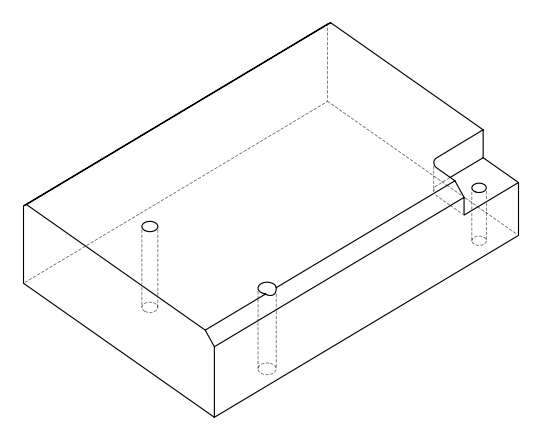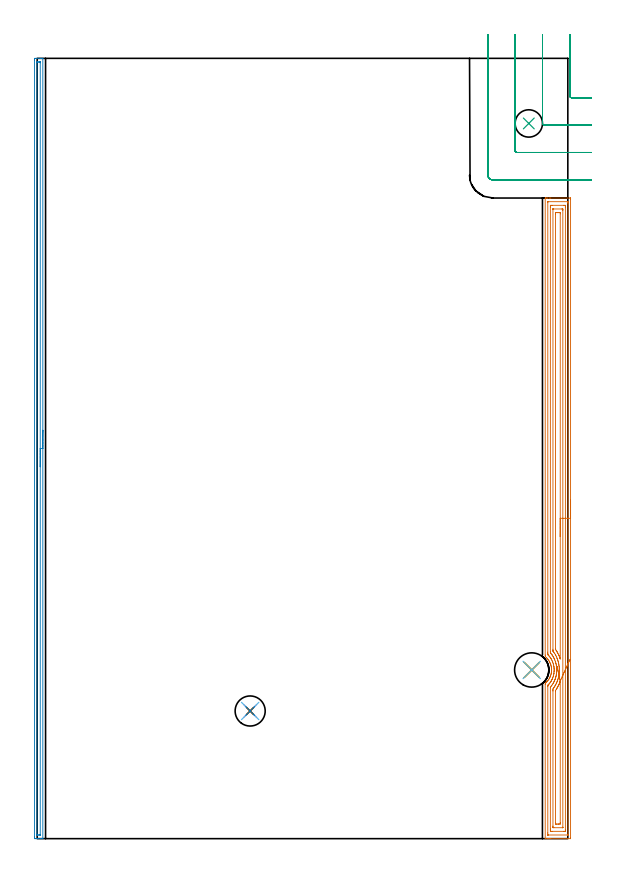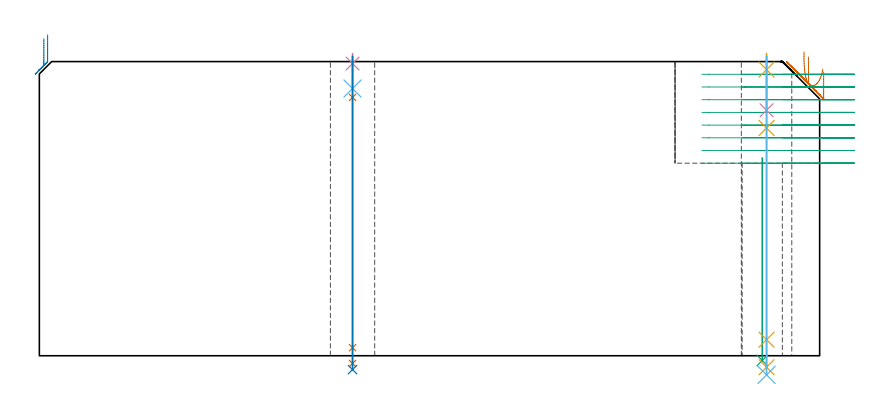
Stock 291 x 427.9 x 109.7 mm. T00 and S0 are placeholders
(PLAN: 12 operations, 9 tool changes, 30.7 min)
(1 AREA_MILL | FG_CHAMFER_SURFACE | UGT0205_001 | 14.46 min | 34620 mm3)
(2 AREA_MILL_1 | FG_CHAMFER_SURFACE_1 | UGT0205_001 | 7.02 min | 4519 mm3)
(3 MILL_CORNER_NOTCH_RECTANGULAR | CORNER_NOTCH_RECTANGULAR | UGT0201_094 | Follow Part, ap 5, ae 75% | 6.61 min | 154531 mm3)
(4 SPOT_DRILL | STEP1HOLE | NXT0321_9005460120000 | 0.03 min | 11 mm3)
(5 SPOT_DRILL_1 | STEP1HOLE_2 | NXT0321_9005460120000 | 0.05 min | 171 mm3)
(6 DRILL_BLIND_HOLE_INTO_CENTER | STEP1HOLE | NXT0301_038 | 0.05 min | 309 mm3)
(7 GUN_DRILL_THROUGH_HOLE | STEP1HOLE | UGT0307_002 | 0.53 min | 2811 mm3)
(8 SPADE_DRILL_TO_ENLARGE_THROUGH_HOLE | STEP1HOLE | UGT0306_007 | 0.47 min | 20281 mm3)
(9 INDEXABLE_INSERT_DRILL_THROUGH_HOLE_FROM_SOLID | STEP1HOLE_1 | NXT0302_001 | 0.31 min | 12651 mm3)
(10 DRILL_BLIND_HOLE_INTO_CENTER_1 | STEP1HOLE_2 | NXT0301_092 | 0.08 min | 1720 mm3)
(11 GUN_DRILL_THROUGH_HOLE_1 | STEP1HOLE_2 | UGT0307_009 | 0.57 min | 10486 mm3)
(12 DRILL_TO_ENLARGE_THROUGH_HOLE | STEP1HOLE_2 | UGT0301_256 | 0.48 min | 17969 mm3)
(TOOL UGT0205_001 | Chamfer Mill 20 x 3 x 45 deg. | D20 FL50 Z2)
(TOOL UGT0201_094 | End mill 20 mm | D20 FL38 Z4)
(TOOL NXT0321_9005460120000 | NC Spot Drill, 142deg, 12mm, Carbide, Uncoated | D12 PA142 FL30 Z2)
(TOOL NXT0301_038 | Carbide Drill 6.7mm [860.1-0670-034A1-MM 2214] | D6.7 PA140 FL53 Z2)
(TOOL UGT0307_002 | Gun Drill 6 mm | D6 PA130 FL24 Z1)
(TOOL UGT0306_007 | Spade Drill 16.5mm | D16.5 PA132 FL10 Z2)
(TOOL NXT0302_001 | Index. Insert Drill 15mm [880-D1500L20-05] | D15 PA176 FL75 Z2)
(TOOL NXT0301_092 | Carbide Drill 12.1mm [860.1-1210-061A1-MM 2214] | D12.1 PA140 FL77 Z2)
(TOOL UGT0307_009 | Gun Drill 12 mm | D12 PA130 FL24 Z1)
(TOOL UGT0301_256 | Twist Drill 18.8 mm | D18.8 PA118 FL135 Z2)
(OP 1 AREA_MILL)
G17 G21 G94 G90
T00 M6
G54
G17 G0 G90 X292.5 Y185.65 S1061 M3
G43 Z119.7 H0
Z105.8
G94 G1 Y185.612 Z104.928 F250.
Y185.498 Z104.064
Y185.309 Z103.212
Y185.047 Z102.38
Y184.713 Z101.574
Y184.31 Z100.8
Y183.842 Z100.064
Y183.31 Z99.372
Y182.721 Z98.729
Y182.078 Z98.14
Y181.386 Z97.608
Y180.65 Z97.14
Y179.876 Z96.737
Y179.07 Z96.403
Y178.238 Z96.141
Y177.386 Z95.952
Y176.522 Z95.838
Y175.65 Z95.8
Y0.614
X292.495 Y0.101 Z95.803
X292.492 Y0.01 Z95.806
X292.396 Y0. Z95.902
X281.607 Z106.687
X281.059 Z107.238
X280.731 Z107.565
X280.183 Z108.113
X279.855 Z108.44
X278.883 Z109.416
X278.741 Y0.001 Z109.551
X278.69 Y0.003 Z109.601
X278.603 Y0.01 Z109.688
X278.6 Y0.167 Z109.7
Y84.56
Y85.177 Z109.685
X278.692 Y85.261 Z109.6
X278.749 Y85.31 Z109.547
X278.914 Y85.453 Z109.384
X278.969 Y85.501 Z109.328
X278.978 Y85.51 Z109.318
X279.03 Y85.559 Z109.268
X279.231 Y85.75 Z109.068
X279.27 Y85.788 Z109.027
X279.283 Y85.8 Z109.015
X279.588 Y86.111 Z108.711
X279.839 Y86.393 Z108.458
X280.168 Y86.806 Z108.131
X280.48 Y87.228 Z107.819
X280.519 Y87.286 Z107.78
X280.789 Y87.729 Z107.51
X281.037 Y88.179 Z107.262
X281.226 Y88.578 Z107.07
X281.315 Y88.762 Z106.984
X281.373 Y88.883 Z106.927
X281.447 Y89.071 Z106.85
X281.606 Y89.516 Z106.692
X281.745 Y89.964 Z106.553
X281.858 Y90.409 Z106.441
X281.924 Y90.737 Z106.374
X281.937 Y90.811 Z106.358
X281.947 Y90.856 Z106.349
X282.009 Y91.261 Z106.288
X282.015 Y91.302 Z106.282
X282.056 Y91.704 Z106.238
X282.061 Y91.749 Z106.234
X282.077 Y92.015 Z106.22
X282.086 Y92.195 Z106.207
Y92.232 Z106.205
X282.088 Y92.359
Y92.397 Z106.203
X282.09 Y92.597 Z106.202
X282.091 Y92.641 Z106.205
X282.09 Y92.678 Z106.208
X282.084 Y92.854 Z106.216
X282.075 Y93.088 Z106.225
X282.058 Y93.273 Z106.242
X282.038 Y93.49 Z106.259
X282.035 Y93.534 Z106.264
X282.031 Y93.562 Z106.268
X282.002 Y93.77 Z106.295
X281.974 Y93.981 Z106.323
X281.889 Y94.427 Z106.403
X281.785 Y94.874 Z106.51
X281.659 Y95.319 Z106.637
X281.607 Y95.475 Z106.692
X281.59 Y95.526 Z106.709
X281.522 Y95.721 Z106.773
X281.406 Y96.03 Z106.892
X281.372 Y96.119 Z106.926
X281.333 Y96.212 Z106.965
X281.12 Y96.661 Z107.178
X280.889 Y97.104 Z107.41
X280.69 Y97.441 Z107.608
X280.48 Y97.771 Z107.818
X280.32 Y97.997 Z107.978
X279.964 Y98.449 Z108.333
X279.591 Y98.889 Z108.708
X279.15 Y99.323 Z109.149
X278.606 Y99.816 Z109.692
X278.6 Y100.634 Z109.7
Y351.133
X278.602 Y351.29 Z109.688
X278.739 Y351.297 Z109.553
X278.883 Y351.3 Z109.416
X279.198 Z109.101
X279.855 Z108.44
X281.059 Z107.238
X281.607 Z106.687
X292.122 Z96.176
X292.399 Y351.297 Z95.898
X292.492 Y351.29 Z95.806
X292.499 Y351.195 Z95.799
X292.5 Y350.686 Z95.8
Y175.65
X291.086 Z97.214
Y2.4
X291.084 Y2.035 Z97.216
X291.082 Y2.013 Z97.218
X291.08 Y2.01 Z97.22
X291.066 Y2.006 Z97.234
X290.997 Y2.002 Z97.303
X290.892 Y2. Z97.408
X290.762 Z97.538
X280.246 Y2.001 Z108.054
X280.077 Y2.004 Z108.223
X280.047 Y2.006 Z108.253
X280.021 Y2.011 Z108.279
X280.02 Y2.05 Z108.28
X280.016 Y2.236 Z108.284
X280.015 Y2.4 Z108.285
X280.014 Y3.13 Z108.286
Y83.504
X280.015 Y83.667 Z108.285
X280.02 Y84.031 Z108.28
X280.021 Y84.073 Z108.279
X280.043 Y84.1 Z108.257
X280.091 Y84.155 Z108.209
X280.169 Y84.239 Z108.131
X280.476 Y84.56 Z107.824
X280.598 Y84.696 Z107.702
X280.731 Y84.852 Z107.569
X280.996 Y85.183 Z107.305
X281.204 Y85.453 Z107.096
X281.607 Y86.021 Z106.693
X281.731 Y86.219 Z106.569
X281.807 Y86.346 Z106.493
X282.053 Y86.784 Z106.247
X282.292 Y87.239 Z106.008
X282.331 Y87.316 Z105.969
X282.356 Y87.369 Z105.944
X282.483 Y87.642 Z105.817
X282.63 Y87.983 Z105.67
X282.689 Y88.132 Z105.611
X282.813 Y88.468 Z105.487
X282.994 Y89.025 Z105.306
X283.043 Y89.186 Z105.257
X283.077 Y89.313 Z105.223
X283.227 Y89.918 Z105.073
X283.241 Y89.978 Z105.059
X283.251 Y90.029 Z105.049
X283.359 Y90.622 Z104.941
X283.384 Y90.786 Z104.916
X283.387 Y90.811 Z104.913
X283.467 Y91.594 Z104.833
X283.475 Y91.704 Z104.825
X283.494 Y92.079 Z104.806
X283.502 Y92.452 Z104.798
X283.501 Y92.597 Z104.799
X283.469 Y93.379 Z104.831
X283.46 Y93.49 Z104.84
X283.419 Y93.901 Z104.881
X283.361 Y94.382 Z104.939
X283.359 Y94.39 Z104.941
X283.176 Y95.276 Z105.124
X283.118 Y95.522 Z105.182
X282.933 Y96.169 Z105.367
X282.7 Y96.841 Z105.6
X282.612 Y97.062 Z105.688
X282.483 Y97.361 Z105.817
X282.195 Y97.955 Z106.105
X281.841 Y98.61 Z106.459
X281.694 Y98.848 Z106.606
X281.607 Y98.982 Z106.693
X281.3 Y99.426 Z107.
X281.055 Y99.741 Z107.245
X280.731 Y100.138 Z107.569
X280.506 Y100.402 Z107.794
X280.29 Y100.634 Z108.01
X280.143 Y100.788 Z108.157
X280.023 Y100.913 Z108.277
X280.021 Y101. Z108.279
X280.016 Y101.363 Z108.284
X280.015 Y101.527 Z108.285
X280.014 Y102.258 Z108.286
Y348.9
X280.016 Y349.265 Z108.284
X280.018 Y349.286 Z108.282
X280.02 Y349.29 Z108.28
X280.034 Y349.294 Z108.266
X280.103 Y349.298 Z108.197
X280.208 Y349.299 Z108.092
X280.339 Y349.3 Z107.961
X290.854 Y349.299 Z97.446
X291.023 Y349.296 Z97.277
X291.053 Y349.294 Z97.247
X291.079 Y349.289 Z97.221
X291.08 Y349.25 Z97.22
X291.084 Y349.064 Z97.216
X291.085 Y348.9 Z97.215
X291.086 Y348.17 Z97.214
Y175.65
X289.672 Z98.628
X289.671 Y4.898 Z98.629
X289.666 Y4.186 Z98.634
X289.665 Y4.011 Z98.635
X289.493 Y4.008 Z98.807
X288.799 Y4.001 Z99.501
X282.483 Y4. Z105.817
X281.787 Y4.002 Z106.513
X281.607 Y4.007 Z106.693
X281.435 Y4.014 Z106.865
X281.432 Y4.186 Z106.868
X281.43 Y4.366 Z106.87
X281.429 Y5.079 Z106.871
X281.428 Y5.261 Z106.872
X281.429 Y82.774 Z106.871
X281.43 Y82.954 Z106.87
X281.432 Y83.016 Z106.868
X281.435 Y83.06 Z106.865
X281.92 Y83.667 Z106.38
X282.167 Y83.989 Z106.133
X282.483 Y84.42 Z105.817
X282.54 Y84.501 Z105.76
X282.579 Y84.56 Z105.721
X282.88 Y85.048 Z105.42
X283.114 Y85.453 Z105.186
X283.202 Y85.613 Z105.098
X283.359 Y85.914 Z104.941
X283.501 Y86.201 Z104.799
X283.57 Y86.346 Z104.73
X283.779 Y86.811 Z104.521
X283.955 Y87.239 Z104.345
X284.03 Y87.449 Z104.27
X284.236 Y88.042 Z104.064
X284.257 Y88.11 Z104.043
X284.264 Y88.132 Z104.036
X284.372 Y88.509 Z103.928
X284.449 Y88.807 Z103.851
X284.502 Y89.025 Z103.798
X284.615 Y89.531 Z103.685
X284.685 Y89.918 Z103.615
X284.749 Y90.288 Z103.551
X284.812 Y90.811 Z103.488
X284.842 Y91.086 Z103.458
X284.892 Y91.704 Z103.408
X284.904 Y91.916 Z103.396
X284.915 Y92.597 Z103.385
X284.91 Y92.803 Z103.39
X284.88 Y93.49 Z103.42
X284.86 Y93.747 Z103.44
X284.793 Y94.383 Z103.507
X284.742 Y94.76 Z103.558
X284.645 Y95.276 Z103.655
X284.526 Y95.873 Z103.774
X284.456 Y96.169 Z103.844
X284.236 Y96.968 Z104.064
X284.205 Y97.062 Z104.095
X284.189 Y97.11 Z104.111
X283.878 Y97.955 Z104.422
X283.602 Y98.601 Z104.698
X283.482 Y98.848 Z104.818
X283.359 Y99.092 Z104.941
X283.004 Y99.741 Z105.296
X282.809 Y100.073 Z105.491
X282.483 Y100.584 Z105.817
X282.45 Y100.634 Z105.85
X282.374 Y100.746 Z105.926
X281.762 Y101.527 Z106.538
X281.607 Y101.722 Z106.693
X281.449 Y101.92 Z106.851
X281.436 Y102.239 Z106.864
X281.431 Y102.421 Z106.869
X281.429 Y102.602 Z106.871
Y346.402
X281.434 Y347.114 Z106.866
X281.435 Y347.289 Z106.865
X281.607 Y347.292 Z106.693
X282.302 Y347.299 Z105.998
X288.617 Y347.3 Z99.683
X289.313 Y347.298 Z98.987
X289.493 Y347.293 Z98.807
X289.665 Y347.286 Z98.635
X289.668 Y347.114 Z98.632
X289.67 Y346.934 Z98.63
X289.671 Y346.221 Z98.629
X289.672 Y346.039 Z98.628
Y175.65
X288.257 Z100.043
Y6.339
X288.256 Y6.163 Z100.044
X288.252 Y6.023 Z100.048
X288.25 Y6.01 Z100.05
X288.243 Y6.007 Z100.057
X288.218 Y6.003 Z100.082
X288.165 Y6.001 Z100.135
X283.332 Y6. Z104.968
X282.938 Y6.01 Z105.362
X282.849 Y6.013 Z105.451
X282.846 Y6.074 Z105.454
X282.845 Y6.137 Z105.455
X282.843 Y6.498 Z105.457
Y6.865
Y80.988
X282.844 Y81.355 Z105.456
X282.849 Y81.881 Z105.451
X282.852 Y82.139 Z105.448
X283.336 Y82.798 Z104.964
X283.359 Y82.831 Z104.941
X283.692 Y83.328 Z104.608
X283.906 Y83.667 Z104.394
X284.031 Y83.875 Z104.269
X284.236 Y84.231 Z104.064
X284.35 Y84.443 Z103.95
X284.411 Y84.56 Z103.889
X284.646 Y85.035 Z103.654
X284.845 Y85.453 Z103.455
X284.929 Y85.639 Z103.371
X285.112 Y86.06 Z103.188
X285.193 Y86.263 Z103.107
X285.224 Y86.346 Z103.076
X285.42 Y86.924 Z102.88
X285.524 Y87.239 Z102.776
X285.635 Y87.599 Z102.665
X285.78 Y88.132 Z102.52
X285.822 Y88.301 Z102.478
X285.988 Y89.013 Z102.312
X285.99 Y89.023 Z102.31
X286.119 Y89.785 Z102.181
X286.138 Y89.918 Z102.162
X286.218 Y90.576 Z102.082
X286.243 Y90.811 Z102.057
X286.29 Y91.396 Z102.01
X286.311 Y91.704 Z101.989
X286.324 Y92.255 Z101.976
X286.329 Y92.597 Z101.971
X286.311 Y93.161 Z101.989
X286.296 Y93.49 Z102.004
X286.251 Y94.115 Z102.049
X286.223 Y94.383 Z102.077
X286.133 Y95.128 Z102.167
X286.109 Y95.276 Z102.191
X285.988 Y95.945 Z102.312
X285.943 Y96.169 Z102.357
X285.931 Y96.227 Z102.369
X285.823 Y96.693 Z102.477
X285.726 Y97.062 Z102.574
X285.624 Y97.433 Z102.676
X285.464 Y97.955 Z102.836
X285.174 Y98.785 Z103.126
X285.15 Y98.848 Z103.15
X285.112 Y98.945 Z103.188
X284.759 Y99.741 Z103.541
X284.404 Y100.463 Z103.896
X284.311 Y100.634 Z103.989
X284.236 Y100.767 Z104.064
X283.785 Y101.527 Z104.515
X283.359 Y102.167 Z104.941
X283.172 Y102.421 Z105.128
X282.874 Y102.819 Z105.426
X282.85 Y102.857 Z105.45
X282.847 Y102.919 Z105.453
X282.845 Y103.05 Z105.455
X282.843 Y103.314 Z105.457
Y103.84
Y344.961
X282.844 Y345.137 Z105.456
X282.848 Y345.277 Z105.452
X282.85 Y345.29 Z105.45
X282.857 Y345.293 Z105.443
X282.882 Y345.297 Z105.418
X282.935 Y345.299 Z105.365
X287.768 Y345.3 Z100.532
X288.162 Y345.29 Z100.138
X288.251 Y345.287 Z100.049
X288.254 Y345.226 Z100.046
X288.255 Y345.163 Z100.045
X288.257 Y344.802 Z100.043
Y344.435
Y175.65
X286.843 Z101.457
Y98.848
X286.837 Y98.567 Z101.463
X286.815 Y98.622 Z101.485
X286.663 Y99.054 Z101.637
X286.409 Y99.741 Z101.891
X286.117 Y100.451 Z102.183
X286.08 Y100.541 Z102.22
X286.039 Y100.634 Z102.261
X285.988 Y100.744 Z102.312
X285.597 Y101.527 Z102.703
X285.427 Y101.848 Z102.873
X285.112 Y102.413 Z103.188
X285.1 Y102.432 Z103.2
X284.543 Y103.314 Z103.757
X284.264 Y103.753 Z104.036
X284.257 Y104.185 Z104.043
Y104.207
Y342.649
X284.263 Y343.084 Z104.037
X284.267 Y343.29 Z104.033
X284.477 Y343.296 Z103.823
X285.112 Y343.299 Z103.188
X285.349 Y343.3 Z102.951
X285.988 Z102.312
X286.227 Y343.299 Z102.073
X286.721 Y343.29 Z101.579
X286.836 Y343.287 Z101.464
X286.843 Y342.649 Z101.457
Y175.65
Y174.778 Z101.495
Y173.914 Z101.609
Y173.062 Z101.798
Y172.23 Z102.06
Y171.424 Z102.394
Y170.65 Z102.797
Y169.914 Z103.265
Y169.222 Z103.796
Y168.579 Z104.386
Y167.99 Z105.029
Y167.458 Z105.721
Y166.99 Z106.457
Y166.587 Z107.231
Y166.253 Z108.037
Y165.991 Z108.869
Y165.802 Z109.72
Y165.688 Z110.585
Y165.65 Z111.457
G0 Z119.7
X285.196 Y93.959
Z113.325
G1 X285.166 Y94.099 Z112.465
X285.152 Y94.165 Z111.595
X285.153 Y94.157 Z110.723
X285.171 Y94.075 Z109.854
X285.205 Y93.919 Z108.997
X285.254 Y93.69 Z108.156
X285.319 Y93.391 Z107.339
X285.399 Y93.023 Z106.552
X285.493 Y92.59 Z105.801
X285.6 Y92.094 Z105.091
X285.72 Y91.54 Z104.428
X285.852 Y90.931 Z103.817
X285.995 Y90.273 Z103.263
X286.147 Y89.569 Z102.77
X286.308 Y88.827 Z102.341
X286.476 Y88.051 Z101.98
X286.65 Y87.247 Z101.689
X286.829 Y86.421 Z101.471
X286.839 Y86.371 Z101.461
X286.841 Y86.346 Z101.459
X286.842 Y86.239 Z101.458
X286.843 Y8.651 Z101.457
X286.837 Y8.216 Z101.463
X286.833 Y8.01 Z101.467
X286.623 Y8.004 Z101.677
X285.988 Y8.001 Z102.312
X285.751 Y8. Z102.549
X285.112 Z103.188
X284.873 Y8.001 Z103.427
X284.379 Y8.01 Z103.921
X284.264 Y8.013 Z104.036
X284.257 Y8.651 Z104.043
Y80.988
X284.262 Y81.205 Z104.038
X284.264 Y81.256 Z104.036
X284.285 Y81.299 Z104.015
X284.672 Y81.881 Z103.628
X284.845 Y82.152 Z103.455
X285.112 Y82.58 Z103.188
X285.183 Y82.701 Z103.117
X285.223 Y82.774 Z103.077
X285.495 Y83.276 Z102.805
X285.697 Y83.667 Z102.603
X285.795 Y83.863 Z102.505
X285.988 Y84.263 Z102.312
X286.082 Y84.464 Z102.218
X286.125 Y84.56 Z102.175
X286.158 Y84.638 Z102.142
X286.343 Y85.091 Z101.957
X286.488 Y85.453 Z101.812
X286.53 Y85.567 Z101.77
X286.588 Y85.734 Z101.712
X286.797 Y86.346 Z101.503
X286.804 Y86.364 Z101.496
X286.817 Y86.395 Z101.483
X286.829 Y86.421 Z101.471
X287.166 Y87.169 Z101.175
X287.513 Y87.938 Z100.952
X287.866 Y88.722 Z100.803
X288.223 Y89.514 Z100.729
X288.582 Y90.309 Z100.731
X288.939 Y91.101 Z100.809
X289.292 Y91.884 Z100.963
X289.638 Y92.652 Z101.191
X289.975 Y93.398 Z101.492
X290.3 Y94.118 Z101.863
X290.61 Y94.806 Z102.301
X290.903 Y95.456 Z102.803
X291.177 Y96.064 Z103.366
X291.43 Y96.625 Z103.984
X291.66 Y97.134 Z104.654
X291.865 Y97.589 Z105.37
X292.043 Y97.984 Z106.127
X292.194 Y98.319 Z106.918
G0 Z119.7
M5
M2
(OP 2 AREA_MILL_1)
G17 G21 G94 G90
T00 M6
G54
G17 G0 G90 X3.1 Y223.95 S1061 M3
G43 Z119.7 H0
G94 G1 Y223.912 Z118.828 F250.
Y223.798 Z117.963
Y223.609 Z117.112
Y223.347 Z116.28
Y223.013 Z115.474
Y222.61 Z114.7
Y222.142 Z113.964
Y221.61 Z113.272
Y221.021 Z112.629
Y220.378 Z112.039
Y219.686 Z111.508
Y218.95 Z111.04
Y218.176 Z110.637
Y217.37 Z110.303
Y216.538 Z110.041
Y215.686 Z109.852
Y214.822 Z109.738
Y213.95 Z109.7
Y0.186
X3.097 Y0.01 Z109.688
X3.067 Y0.007 Z109.658
X2.663 Y0. Z109.263
X2.423 Z109.023
X1.687 Z108.282
X0.432 Z107.029
X-0.974 Y0.001 Z105.622
X-1.219 Y0.003 Z105.377
X-1.491 Y0.009 Z105.105
X-1.494 Y0.108 Z105.103
X-1.499 Y0.633 Z105.101
X-1.5 Y1.164 Z105.1
Y426.904
X-1.499 Y427.267 Z105.101
X-1.494 Y427.792 Z105.103
X-1.491 Y427.891 Z105.105
X-0.974 Y427.9 Z105.622
X1.687 Z108.282
X2.423 Z109.023
X2.663 Z109.263
X3.067 Y427.893 Z109.658
X3.097 Y427.89 Z109.688
X3.1 Y427.714 Z109.7
Y213.95
X1.686 Z108.286
X1.685 Y2.198 Z108.285
X1.684 Y2.087 Z108.284
X1.681 Y2.032 Z108.281
X1.68 Y2.013 Z108.28
X1.636 Y2.01 Z108.236
X1.216 Y2.002 Z107.816
X0.8 Y2. Z107.4
X0.331 Y2.001 Z106.931
X0.058 Y2.005 Z106.658
X-0.063 Y2.01 Z106.537
X-0.079 Y2.012 Z106.521
X-0.081 Y2.032 Z106.519
X-0.084 Y2.087 Z106.516
X-0.085 Y2.198 Z106.515
X-0.086 Y2.421 Z106.514
X-0.085 Y425.702 Z106.515
X-0.084 Y425.813 Z106.516
X-0.081 Y425.868 Z106.519
X-0.08 Y425.887 Z106.52
X-0.036 Y425.89 Z106.564
X0.384 Y425.898 Z106.984
X0.8 Y425.899 Z107.4
X1.269 Z107.869
X1.542 Y425.895 Z108.142
X1.663 Y425.89 Z108.263
X1.679 Y425.887 Z108.279
X1.681 Y425.868 Z108.281
X1.684 Y425.813 Z108.284
X1.685 Y425.702 Z108.285
X1.686 Y425.479 Z108.286
Y213.95
Y213.078 Z108.324
Y212.213 Z108.438
Y211.362 Z108.626
Y210.53 Z108.889
Y209.724 Z109.223
Y208.95 Z109.625
Y208.214 Z110.094
Y207.522 Z110.625
Y206.879 Z111.215
Y206.29 Z111.858
Y205.758 Z112.55
Y205.29 Z113.286
Y204.887 Z114.06
Y204.553 Z114.866
Y204.291 Z115.698
Y204.102 Z116.549
Y203.988 Z117.414
Y203.95 Z118.286
G0 Z119.7
M5
M2
(OP 3 MILL_CORNER_NOTCH_RECTANGULAR)
G17 G21 G94 G90
T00 M6
G54
G17 G0 G90 X292.1 Y440.839 S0 M3
G43 Z119.7 H0
Z104.962
G94 G1 Y437.839 F250.
Y407.295 F500.
G3 X293.095 Y406.3 R1.
G1 X301.
X304. F250.
G0 Z119.7
X277.1 Y440.9
Z104.962
G1 Y437.9
Y392.295 F500.
G3 X278.095 Y391.3 R1.
G1 X301.
X304. F250.
G0 Z119.7
X262.1 Y440.9
Z104.962
G1 Y437.9
Y377.295 F500.
G3 X263.095 Y376.3 R1.
G1 X301.
X304. F250.
G0 Z119.7
X247.1 Y440.9
Z104.962
G1 Y437.9
Y363.9 F500.
G3 X249.7 Y361.3 R2.6
G1 X301.
X304. F250.
G0 Z119.7
X292.1 Y440.839
Z100.225
G1 Y437.839
Y407.295 F500.
G3 X293.095 Y406.3 R1.
G1 X301.
X304. F250.
G0 Z119.7
X277.1 Y440.9
Z100.225
G1 Y437.9
Y392.295 F500.
G3 X278.095 Y391.3 R1.
G1 X301.
X304. F250.
G0 Z119.7
X262.1 Y440.9
Z100.225
G1 Y437.9
Y377.295 F500.
G3 X263.095 Y376.3 R1.
G1 X301.
X304. F250.
G0 Z119.7
X247.1 Y440.9
Z100.225
G1 Y437.9
Y363.9 F500.
G3 X249.7 Y361.3 R2.6
G1 X301.
X304. F250.
G0 Z119.7
X292.1 Y440.839
Z95.487
G1 Y437.839
Y407.295 F500.
G3 X293.095 Y406.3 R1.
G1 X301.
X304. F250.
G0 Z119.7
X277.1 Y440.9
Z95.487
G1 Y437.9
Y392.295 F500.
G3 X278.095 Y391.3 R1.
G1 X301.
X304. F250.
G0 Z119.7
X262.1 Y440.9
Z95.487
G1 Y437.9
Y377.295 F500.
G3 X263.095 Y376.3 R1.
G1 X301.
X304. F250.
G0 Z119.7
X247.1 Y440.9
Z95.487
G1 Y437.9
Y363.9 F500.
G3 X249.7 Y361.3 R2.6
G1 X301.
X304. F250.
G0 Z119.7
X292.1 Y440.839
Z90.75
G1 Y437.839
Y407.295 F500.
G3 X293.095 Y406.3 R1.
G1 X301.
X304. F250.
G0 Z119.7
X277.1 Y440.9
Z90.75
G1 Y437.9
Y392.295 F500.
G3 X278.095 Y391.3 R1.
G1 X301.
X304. F250.
G0 Z119.7
X262.1 Y440.9
Z90.75
G1 Y437.9
Y377.295 F500.
G3 X263.095 Y376.3 R1.
G1 X301.
X304. F250.
G0 Z119.7
X247.1 Y440.9
Z90.75
G1 Y437.9
Y363.9 F500.
G3 X249.7 Y361.3 R2.6
G1 X301.
X304. F250.
G0 Z119.7
X292.1 Y440.839
Z86.012
G1 Y437.839
Y407.295 F500.
G3 X293.095 Y406.3 R1.
G1 X301.
X304. F250.
G0 Z119.7
X277.1 Y440.9
Z86.012
G1 Y437.9
Y392.295 F500.
G3 X278.095 Y391.3 R1.
G1 X301.
X304. F250.
G0 Z119.7
X262.1 Y440.9
Z86.012
G1 Y437.9
Y377.295 F500.
G3 X263.095 Y376.3 R1.
G1 X301.
X304. F250.
G0 Z119.7
X247.1 Y440.9
Z86.012
G1 Y437.9
Y363.9 F500.
G3 X249.7 Y361.3 R2.6
G1 X301.
X304. F250.
G0 Z119.7
X292.1 Y440.839
Z81.275
G1 Y437.839
Y407.295 F500.
G3 X293.095 Y406.3 R1.
G1 X301.
X304. F250.
G0 Z119.7
X277.1 Y440.9
Z81.275
G1 Y437.9
Y392.295 F500.
G3 X278.095 Y391.3 R1.
G1 X301.
X304. F250.
G0 Z119.7
X262.1 Y440.9
Z81.275
G1 Y437.9
Y377.295 F500.
G3 X263.095 Y376.3 R1.
G1 X301.
X304. F250.
G0 Z119.7
X247.1 Y440.9
Z81.275
G1 Y437.9
Y363.9 F500.
G3 X249.7 Y361.3 R2.6
G1 X301.
X304. F250.
G0 Z119.7
X292.1 Y440.839
Z76.537
G1 Y437.839
Y407.295 F500.
G3 X293.095 Y406.3 R1.
G1 X301.
X304. F250.
G0 Z119.7
X277.1 Y440.9
Z76.537
G1 Y437.9
Y392.295 F500.
G3 X278.095 Y391.3 R1.
G1 X301.
X304. F250.
G0 Z119.7
X262.1 Y440.9
Z76.537
G1 Y437.9
Y377.295 F500.
G3 X263.095 Y376.3 R1.
G1 X301.
X304. F250.
G0 Z119.7
X247.1 Y440.9
Z76.537
G1 Y437.9
Y363.9 F500.
G3 X249.7 Y361.3 R2.6
G1 X301.
X304. F250.
G0 Z119.7
X292.1 Y440.839
Z71.8
G1 Y437.839
Y407.295 F500.
G3 X293.095 Y406.3 R1.
G1 X301.
X304. F250.
G0 Z119.7
X277.1 Y440.9
Z71.8
G1 Y437.9
Y392.295 F500.
G3 X278.095 Y391.3 R1.
G1 X301.
X304. F250.
G0 Z119.7
X262.1 Y440.9
Z71.8
G1 Y437.9
Y377.295 F500.
G3 X263.095 Y376.3 R1.
G1 X301.
X304. F250.
G0 Z119.7
X247.1 Y440.9
Z71.8
G1 Y437.9
Y363.9 F500.
G3 X249.7 Y361.3 R2.6
G1 X301.
X304. F250.
G0 Z119.7
M5
M2
(OP 4 SPOT_DRILL)
G17 G21 G94 G90
T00 M6
G54
G17 G0 G90 X116.8 Y70. S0 M3
G43 Z119.7 H0
G94 G81 G98 Z108.981 F250. R112.7
G80
M5
M2
(OP 5 SPOT_DRILL_1)
G17 G21 G94 G90
T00 M6
G54
G17 G0 G90 X271.2 Y92.5 S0 M3
G43 Z119.7 H0
G94 G81 G98 Z106.7 F250. R112.7
G80
M5
M2
(OP 6 DRILL_BLIND_HOLE_INTO_CENTER)
G17 G21 G94 G90
T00 M6
G54
G17 G0 G90 X116.8 Y70. S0 M3
G43 Z119.7 H1
G94 G81 G98 Z99.65 F250. R111.7
G80
M5
M2
(OP 7 GUN_DRILL_THROUGH_HOLE)
G17 G21 G94 G90
T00 M6
G54
G17 G0 G90 X116.8 Y70. M8
G43 Z119.7 H0
Z109.509
S716 M3
G94 G1 Z96.343 F125. M26
G4 X.084
Z3. F250.
G4 X.084
Z-2.899 F125.
G4 X.084
M5
M9
G0 Z109.509
Z119.7
M2
(OP 8 SPADE_DRILL_TO_ENLARGE_THROUGH_HOLE)
G17 G21 G94 G90
T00 M6
G54
G17 G0 G90 X116.8 Y70. S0 M3
G43 Z119.7 H0
G94 G73 G98 Z-5.173 F250. Q16.41 R111.7
G80
M5
M2
(OP 9 INDEXABLE_INSERT_DRILL_THROUGH_HOLE_FROM_SOLID)
G17 G21 G94 G90
T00 M6
G54
G17 G0 G90 X269.6 Y392.2 S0 M3
G43 Z119.7 H1
G94 G81 G98 Z-1.762 F250. R73.8
G80
M5
M2
(OP 10 DRILL_BLIND_HOLE_INTO_CENTER_1)
G17 G21 G94 G90
T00 M6
G54
G17 G0 G90 X271.2 Y92.5 S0 M3
G43 Z119.7 H1
G94 G81 G98 Z91.55 F250. R111.7
G80
M5
M2
(OP 11 GUN_DRILL_THROUGH_HOLE_1)
G17 G21 G94 G90
T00 M6
G54
G17 G0 G90 X271.2 Y92.5 M8
G43 Z119.7 H0
Z105.719
S716 M3
G94 G1 Z84.936 F125. M26
G4 X.084
Z6. F250.
G4 X.084
Z-4.298 F125.
G4 X.084
M5
M9
G0 Z105.719
Z119.7
M2
(OP 12 DRILL_TO_ENLARGE_THROUGH_HOLE)
G17 G21 G94 G90
T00 M6
G54
G17 G0 G90 X271.2 Y92.5 S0 M3
G43 Z119.7 H0
G94 G73 G98 Z-7.148 F250. Q16.693 R111.7
G80
M5
M2
